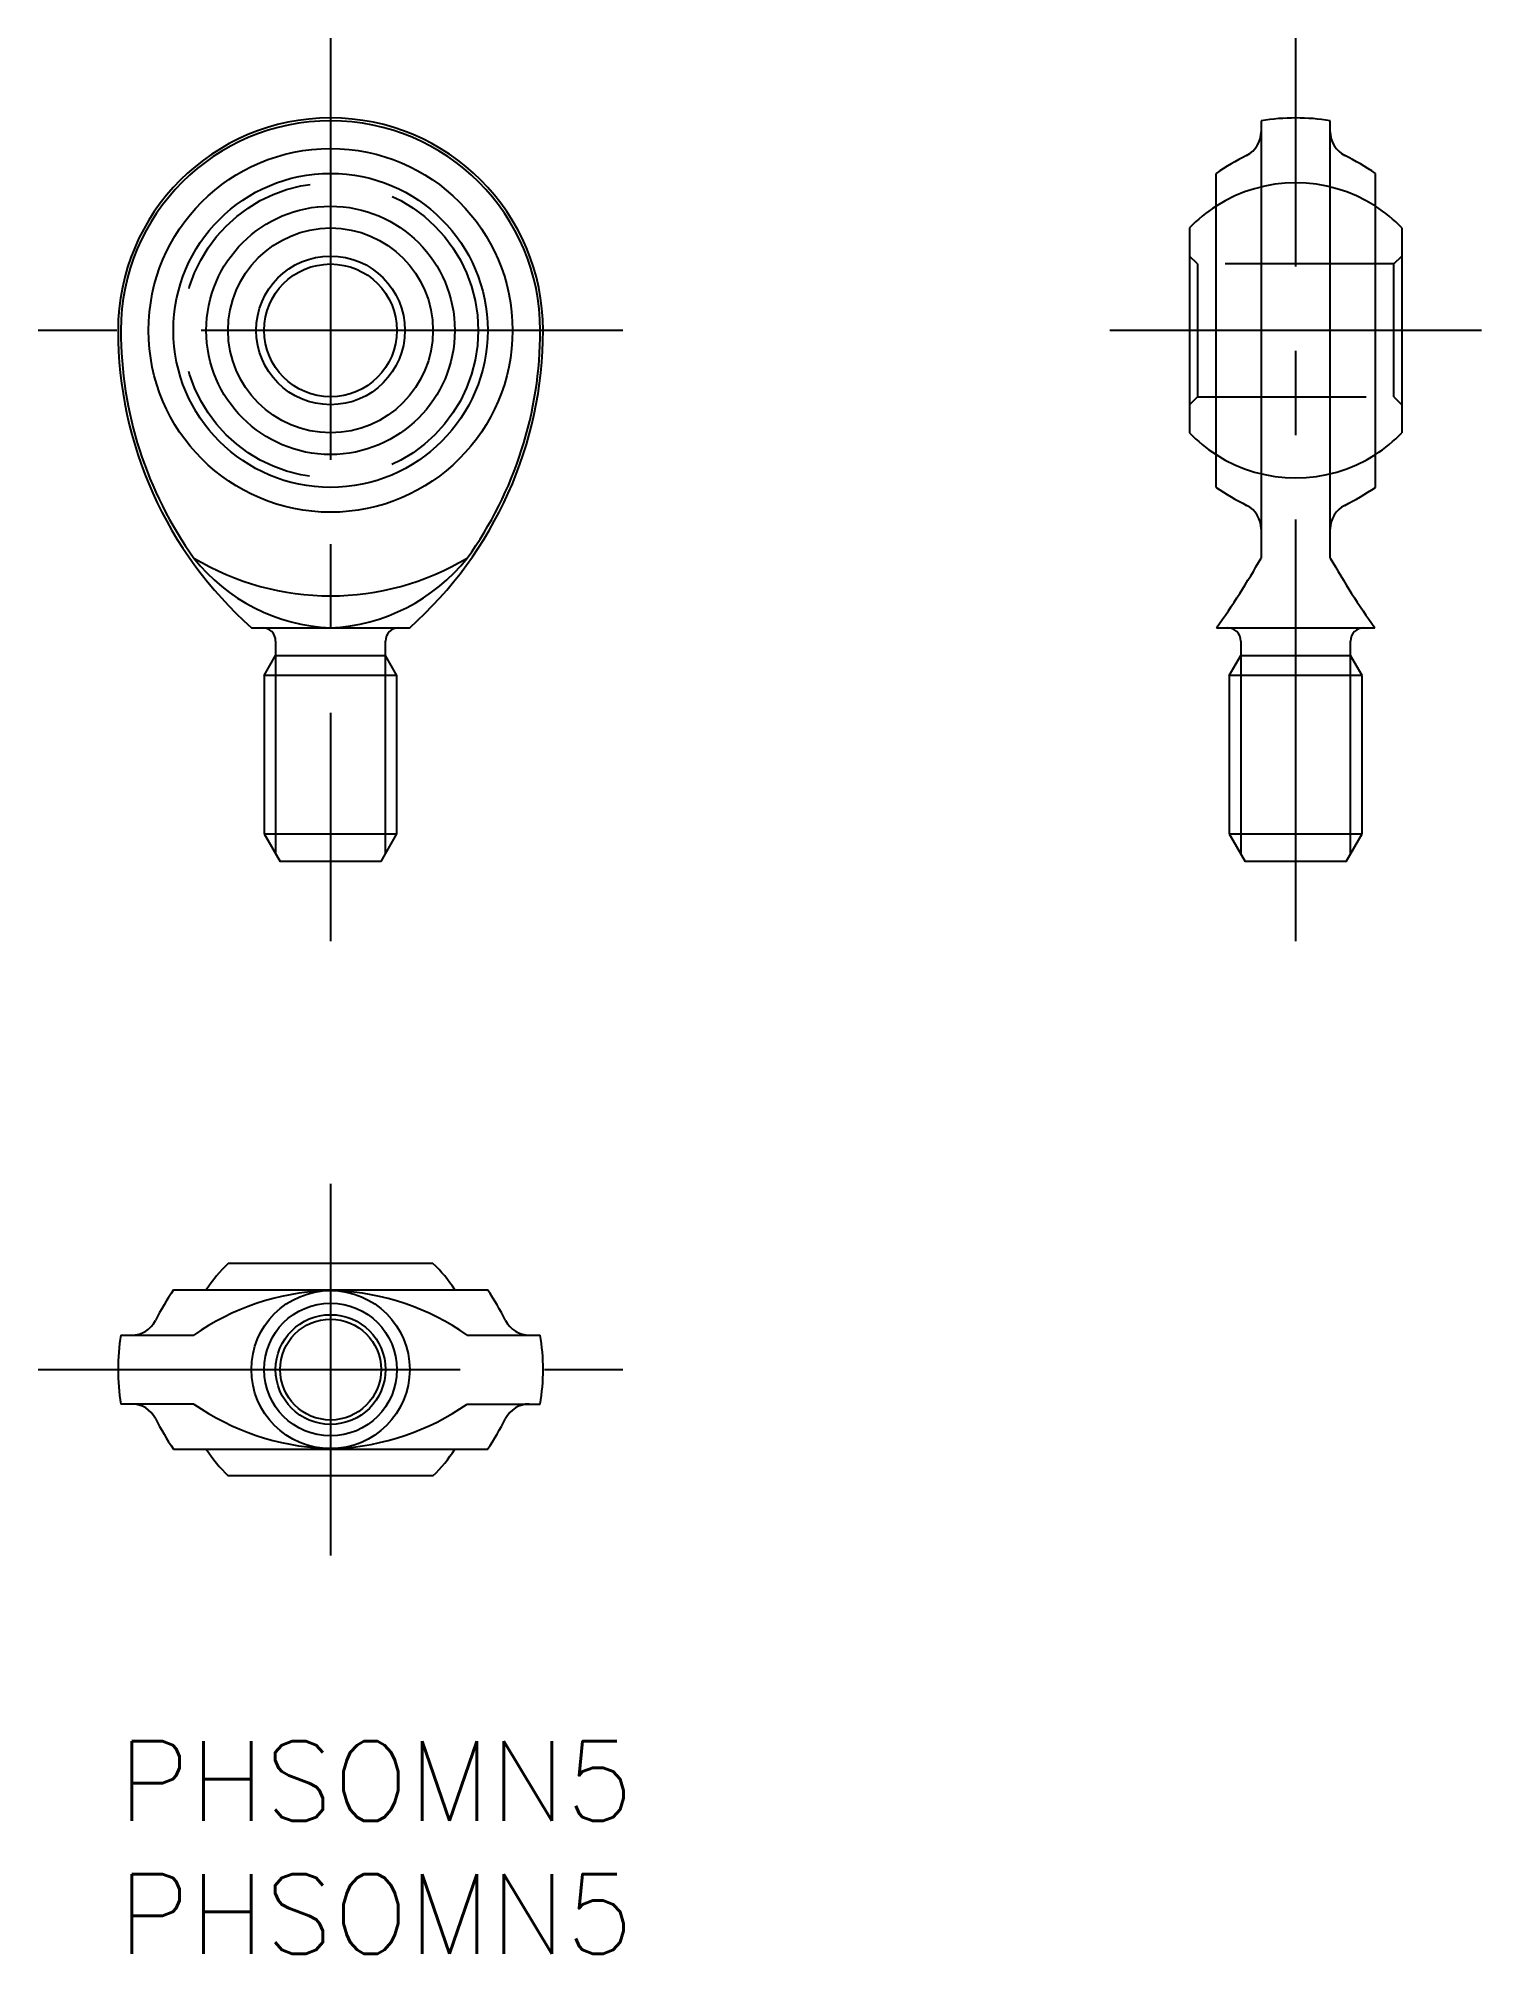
# Model space of a CAD drawing. Extents: x -3 to 51.3, y -8 to 64.1.
import ezdxf

# ---------------------------------------------------------------- set-up
doc = ezdxf.new("R2010")
doc.units = 0
doc.header["$LTSCALE"] = 0.5
doc.linetypes.add('CENTER', pattern=[50.8, 31.75, -6.35, 6.35, -6.35])
doc.linetypes.add('DASHED', pattern=[19.05, 12.7, -6.35])
for name, color, linetype in [('MSM_CENTER', 1, 'CENTER'), ('MSM_CONTINUOUS', 7, 'CONTINUOUS'), ('MSM_DASHED', 4, 'DASHED'), ('MSM_NARROW', 5, 'CONTINUOUS'), ('MSM_PART_NUMBER', 7, 'CONTINUOUS')]:
    doc.layers.add(name, color=color, linetype=linetype)
doc.styles.get("Standard").update_dxf_attribs({"font": 'txt.shx', "height": 3, "bigfont": 'bigfont.shx'})

# ---------------------------------------------------------------- blocks, each defined once
blk = doc.blocks.new('*U3')
at = {"layer": 'MSM_PART_NUMBER'}
blk.add_text('PHSOMN5', height=3, dxfattribs=at).set_placement((0, -3))
blk = doc.blocks.new('*U4')
at = {"layer": 'MSM_PART_NUMBER'}
blk.add_text('PHSOMN5', height=3, dxfattribs=at).set_placement((0, -8))

msp = doc.modelspace()

# ---------------------------------------------------------------- linework, layer by layer
at = {"layer": 'MSM_CENTER'}
for p, q in [((8, 64.138), (8, 30.138)), ((44.33, 30.138), (44.33, 64.138)), ((19, 53.138), (-3, 53.138)), ((51.33, 53.138), (37.33, 53.138)), ((8, 21), (8, 7)), ((-3, 14), (19, 14))]:
    msp.add_line(p, q, dxfattribs=at)
at = {"layer": 'MSM_CONTINUOUS'}
for p, q in [((43.03, 61.031), (43.03, 44.564)), ((45.63, 44.564), (45.63, 61.031)), ((41.33, 47.224), (41.33, 59.051)), ((47.33, 47.224), (47.33, 59.051)), ((40.33, 56.994), (40.33, 49.282)), ((48.33, 56.994), (48.33, 49.282)), ((5.022, 41.938), (10.978, 41.938)), ((41.352, 41.938), (47.308, 41.938)), ((5.933, 41.438), (5.933, 40.888)), ((10.067, 40.888), (10.067, 41.438)), ((42.263, 41.438), (42.263, 40.888)), ((46.397, 40.888), (46.397, 41.438)), ((5.5, 40.138), (5.933, 40.888)), ((5.933, 40.888), (10.067, 40.888)), ((10.5, 40.138), (10.067, 40.888)), ((41.83, 40.138), (42.263, 40.888)), ((42.263, 40.888), (46.397, 40.888)), ((46.83, 40.138), (46.397, 40.888)), ((10.5, 40.138), (5.5, 40.138)), ((5.5, 40.138), (5.5, 34.177)), ((10.5, 34.177), (10.5, 40.138)), ((41.83, 40.138), (41.83, 34.177)), ((46.83, 40.138), (41.83, 40.138)), ((46.83, 34.177), (46.83, 40.138)), ((5.5, 34.177), (10.5, 34.177)), ((5.5, 34.177), (6.1, 33.138)), ((9.9, 33.138), (10.5, 34.177)), ((41.83, 34.177), (46.83, 34.177)), ((41.83, 34.177), (42.43, 33.138)), ((46.23, 33.138), (46.83, 34.177)), ((9.9, 33.138), (6.1, 33.138)), ((46.23, 33.138), (42.43, 33.138)), ((11.856, 18), (4.144, 18)), ((2.086, 17), (13.914, 17)), ((0.106, 15.3), (2.854, 15.3)), ((13.146, 15.3), (15.894, 15.3)), ((2.854, 12.7), (0.106, 12.7)), ((13.146, 12.7), (15.894, 12.7)), ((2.086, 11), (13.914, 11)), ((11.856, 10), (4.144, 10))]:
    msp.add_line(p, q, dxfattribs=at)
for centre, radius in [((8, 53.138), 6.85), ((8, 53.138), 5.914), ((8, 53.138), 4.676), ((8, 53.138), 3.856), ((8, 53.138), 2.8), ((8, 53.138), 2.5), ((8, 14), 2.978), ((8, 14), 2.5), ((8, 14), 1.9)]:
    msp.add_circle(centre, radius, dxfattribs=at)
for centre, radius, start, end in [((8, 53.138), 8, 0, 180), ((8, 53.138), 7.894, 0, 180), ((42.03, 60.62), 1, 296.95929, 0), ((44.33, 53.138), 8, 80.64796, 99.35204), ((46.63, 60.62), 1, 180, 243.04071), ((47.521, 49.824), 11.112, 116.95929, 123.85901), ((41.139, 49.824), 11.112, 56.14099, 63.04071), ((44.33, 53.138), 5.556, 122.6807, 136.04973), ((44.33, 53.138), 5.556, 43.95027, 57.3193), ((15, 53.138), 15, 180, 228.30245), ((14.818, 53.125), 14.712, 179.94898, 215.5856), ((1, 53.138), 15, 311.69755, 0), ((1.177, 53.126), 14.717, 324.42033, 0.04509), ((44.33, 53.138), 5.556, 223.95027, 237.3193), ((44.33, 53.138), 5.556, 302.6807, 316.04973), ((47.521, 56.452), 11.112, 236.14099, 243.04071), ((41.139, 56.452), 11.112, 296.95929, 303.85901), ((42.03, 45.656), 1, 0, 63.04071), ((46.63, 45.656), 1, 116.95929, 180), ((8, 53.138), 10, 239.02796, 300.97204), ((8.283, 48.847), 6.915, 218.27691, 267.65777), ((7.697, 48.887), 6.956, 272.49501, 321.57032), ((15.786, 60.125), 31.375, 324.57372, 330.26664), ((72.826, 60.094), 31.318, 209.72815, 215.43149), ((5.433, 41.438), 0.5, 0, 90), ((10.567, 41.438), 0.5, 90, 180), ((41.763, 41.438), 0.5, 0, 90), ((46.897, 41.438), 0.5, 90, 180), ((8, 14), 5.556, 133.95027, 147.3193), ((8, 14), 5.556, 32.6807, 46.04973), ((11.314, 10.809), 11.112, 146.14099, 153.04071), ((8.226, 7.554), 9.427, 92.64503, 124.74302), ((7.768, 7.536), 9.445, 55.28909, 87.29678), ((4.686, 10.809), 11.112, 26.95929, 33.85901), ((8, 14), 8, 170.64796, 189.35204), ((0.518, 16.3), 1, 270, 333.04071), ((15.482, 16.3), 1, 206.95929, 270), ((8, 14), 8, 350.64796, 9.35204), ((0.518, 11.7), 1, 26.95929, 90), ((8.232, 20.464), 9.445, 235.28909, 267.29678), ((7.774, 20.446), 9.427, 272.64503, 304.74302), ((15.482, 11.7), 1, 90, 153.04071), ((11.314, 17.191), 11.112, 206.95929, 213.85901), ((4.686, 17.191), 11.112, 326.14099, 333.04071), ((8, 14), 5.556, 212.6807, 226.04973), ((8, 14), 5.556, 313.95027, 327.3193)]:
    msp.add_arc(centre, radius, start, end, dxfattribs=at)
at = {"layer": 'MSM_DASHED'}
for p, q in [((40.63, 55.638), (40.33, 55.938)), ((40.63, 55.638), (40.63, 50.638)), ((48.03, 55.638), (40.63, 55.638)), ((48.03, 55.638), (48.33, 55.938)), ((48.03, 50.638), (48.03, 55.638)), ((40.63, 50.638), (40.33, 50.338)), ((40.63, 50.638), (48.03, 50.638)), ((48.03, 50.638), (48.33, 50.338))]:
    msp.add_line(p, q, dxfattribs=at)
msp.add_circle((8, 53.138), 5.556, dxfattribs=at)
for start, end in [(57.3193, 122.6807), (237.3193, 302.6807)]:
    msp.add_arc((44.33, 53.138), 5.556, start, end, dxfattribs=at)
at = {"layer": 'MSM_NARROW'}
for p, q in [((5.933, 40.888), (5.933, 33.427)), ((10.067, 33.427), (10.067, 40.888)), ((42.263, 40.888), (42.263, 33.427)), ((46.397, 33.427), (46.397, 40.888))]:
    msp.add_line(p, q, dxfattribs=at)
msp.add_circle((8, 14), 2.067, dxfattribs=at)

# ---------------------------------------------------------------- block references
at = {"layer": 'MSM_CONTINUOUS'}
for name in ['*U3', '*U4']:
    msp.add_blockref(name, (0, 0), dxfattribs=at)

doc.saveas('drawing.dxf')
